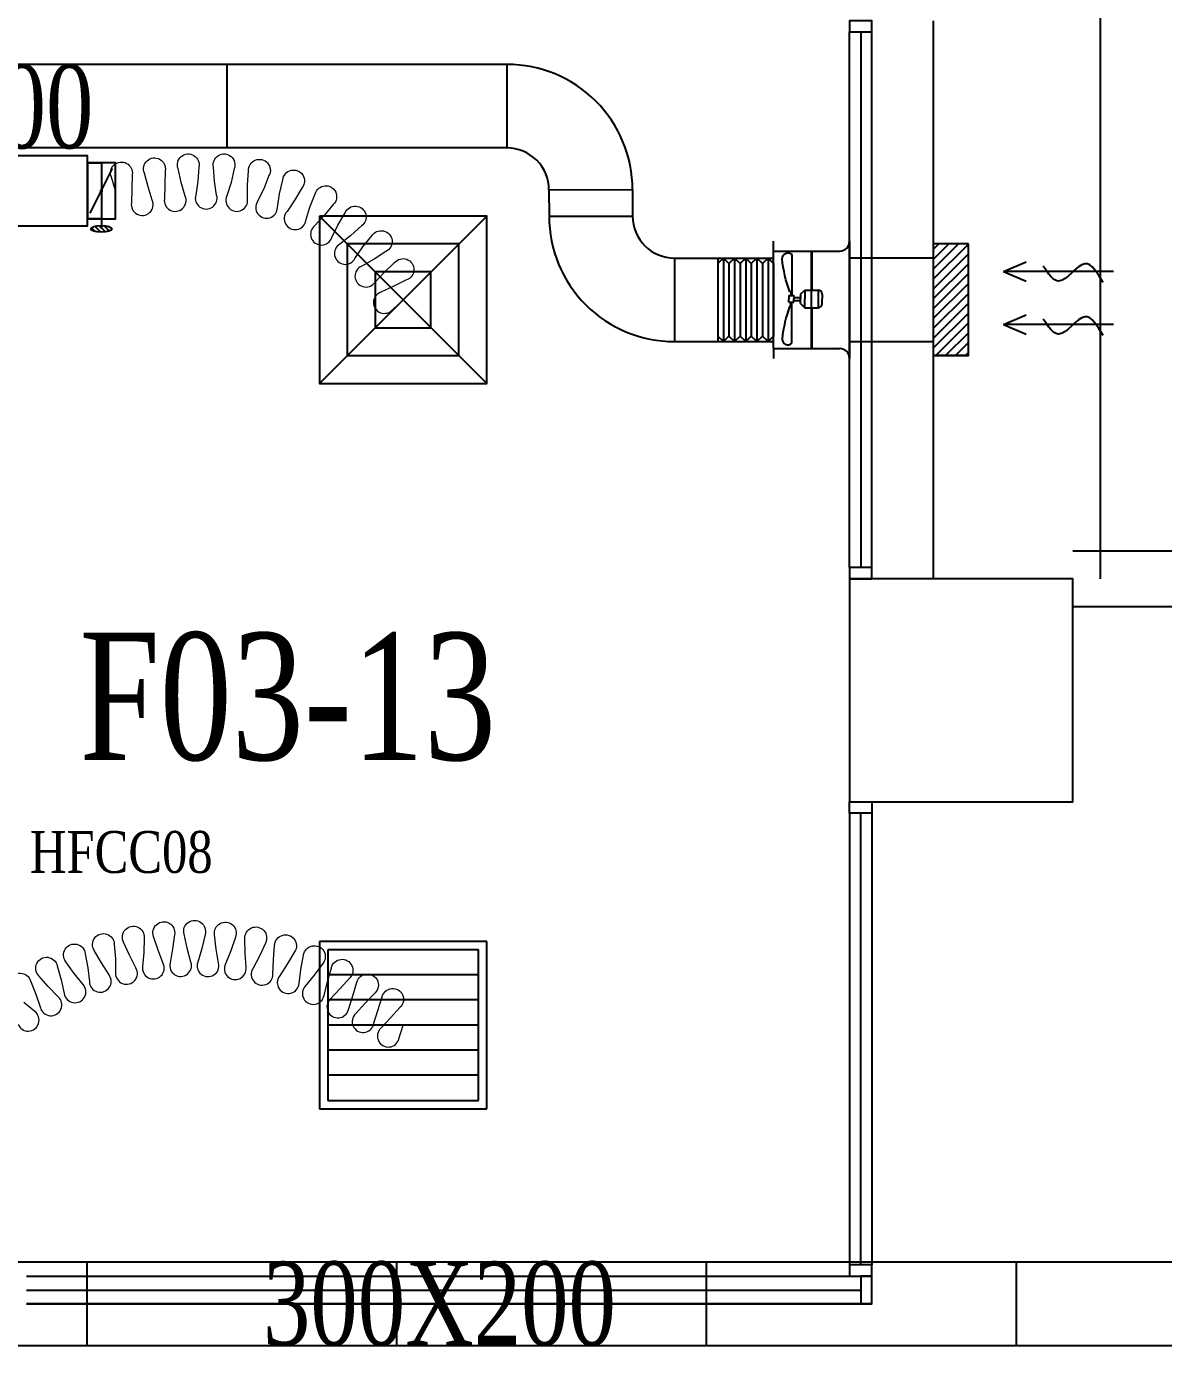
# Model space of a CAD drawing. Header units: metres. Extents: x 352651 to 1421851, y -87441 to -24441.
# Drawn here: x 572127 to 576203, y -58928 to -54195 of the extents above; entities that cross this region are included whole.
import ezdxf
from ezdxf.enums import TextEntityAlignment as Align

# ---------------------------------------------------------------- set-up
doc = ezdxf.new("R2010")
doc.units = ezdxf.units.M
doc.header["$LTSCALE"] = 300
doc.header["$MEASUREMENT"] = 0
for name, color, linetype in [('bat noi mem', 4, 'CONTINUOUS'), ('CUA', 8, 'CONTINUOUS'), ('CUAGIO', 2, 'CONTINUOUS'), ('dien', 2, 'CONTINUOUS'), ('KT', 1, 'CONTINUOUS'), ('THAY', 9, 'CONTINUOUS'), ('TUONG', 7, 'CONTINUOUS'), ('vach', 6, 'CONTINUOUS')]:
    doc.layers.add(name, color=color, linetype=linetype)
doc.layers.add('noi mem', color=5, linetype='BATTING', lineweight=0)
doc.styles.add('PHU', font='vntimeh.shx', dxfattribs={"width": 0.8})
doc.styles.add('ROMANS', font='romans.shx', dxfattribs={"width": 0.75, "bigfont": 'romancvn.shx'})
doc.styles.add('VNCC-RMD', font='vntimeh.shx', dxfattribs={"width": 0.75, "height": 300, "bigfont": 'vns.shx'})
doc.linetypes.add('BATTING', pattern='A,0.0001,-0.1,[134,ltypeshp.shx,S=0.1,R=0,X=-0.1,Y=0],-0.2,[134,ltypeshp.shx,S=0.1,R=180,X=0.1,Y=0],-0.1', length=0.4001)

# ---------------------------------------------------------------- blocks, each defined once
blk = doc.blocks.new('cot1')
at = {"layer": 'vach'}
blk.add_lwpolyline([(-400, -400), (400, -400), (400, 400), (-400, 400)], close=True, dxfattribs=at)
blk = doc.blocks.new('SAD')
at = {"layer": 'CUAGIO', "color": 8}
for p, q in [((-300, -300), (300, 300)), ((300, -300), (-300, 300))]:
    blk.add_line(p, q, dxfattribs=at)
at = {"layer": 'CUAGIO'}
blk.add_lwpolyline([(300, -300), (300, 300), (-300, 300), (-300, -300)], close=True, dxfattribs=at)
at = {"layer": 'CUAGIO', "color": 8}
for points in [[(199.9999999999418, -200), (200.0000000000582, 200), (-199.9999999999418, 200), (-200.0000000000582, -200)], [(100, -100.0000000000582), (100, 100.0000000000582), (-99.99999999994179, 100), (-100, -100)]]:
    blk.add_lwpolyline(points, close=True, dxfattribs=at)
blk = doc.blocks.new('SAG')
at = {"layer": 'CUAGIO'}
for p, q in [((-300, 299.9999999999127), (-300, -300.0000000000873)), ((300, 299.9999999999127), (-300, 299.9999999999127)), ((300, -300.0000000000873), (300, 299.9999999999127)), ((-300, -300.0000000000873), (300, -300.0000000000873))]:
    blk.add_line(p, q, dxfattribs=at)
at = {"layer": 'CUAGIO', "color": 8}
for p, q in [((-270.0000000001164, 270.0000000000291), (-270, -270.0000000000291)), ((269.9999999998836, 270.0000000000291), (-270.0000000001164, 270.0000000000291)), ((-180, -270.0000000000873), (-180, 269.9999999999709)), ((-90, -270.0000000000291), (-90, 270.0000000000291)), ((0, -270.0000000000291), (0, 270.0000000000291)), ((90, -270.0000000000291), (90, 270.0000000000291)), ((180, -270.0000000000873), (180, 269.9999999999709)), ((270, -270.0000000000873), (269.9999999998836, 270.0000000000291)), ((-270, -270.0000000000291), (270, -270.0000000000873))]:
    blk.add_line(p, q, dxfattribs=at)
blk = doc.blocks.new('1-van gio D200')
at = {"layer": 'CUAGIO'}
h = blk.add_hatch(dxfattribs=at)
h.set_pattern_fill('ANSI31', color=256, scale=100, style=0)
h.set_pattern_definition([(45, (0, 0), (-8.838834764831843, 8.838834764831844), [])])
edge = h.paths.add_edge_path()
edge.add_ellipse((486127.0204109848, -58493.9960654896), major_axis=(-38.06036519847839, -4.770209899391093e-12), ratio=0.3104818934509086, start_angle=0, end_angle=360, ccw=False)
for p, q in [((486127.0204109848, -58257.37774940726), (486127.0204109848, -58493.9960654896)), ((486166.9698535922, -58437.27663462202), (486087.0709683775, -58277.4788641925))]:
    blk.add_line(p, q, dxfattribs=at)
at = {"layer": 'CUAGIO', "const_width": 3}
for points in [[(486127.0204109848, -58457.37774940726), (486177.0204109848, -58457.37774940726), (486177.0204109849, -58257.37774940726), (486077.0204109848, -58257.37774940726), (486077.0204109848, -58457.37774940726), (486127.0204109848, -58457.37774940725)], [(486127.0204109848, -58257.37774940726), (486127.0204109848, -58493.9960654896)], [(486166.9698535922, -58437.27663462202), (486087.0709683775, -58277.4788641925)]]:
    blk.add_lwpolyline(points, dxfattribs=at)
at = {"layer": 'CUAGIO'}
blk.add_lwpolyline([(486177.0204109848, -58457.37774940726), (486077.0204109848, -58457.37774940726), (486077.0204109848, -58257.37774940726), (486177.0204109848, -58257.37774940726)], close=True, dxfattribs=at)
at = {"layer": 'CUAGIO', "const_width": 5.348007953027263}
blk.add_lwpolyline([(486130.6944149613, -58357.37774940723, -1), (486123.3464070083, -58357.37774940723, -1)], format="xyb", close=True, dxfattribs=at)
at = {"layer": 'CUAGIO', "extrusion": (0, 0, -1)}
blk.add_ellipse((486127.0204109848, -58493.9960654896), major_axis=(-38.06036519847839, -4.770209899391093e-12), ratio=0.3104818934509086, start_param=-1.570796326794472, end_param=4.712388980385114, dxfattribs=at)
blk = doc.blocks.new('Quat thong gio 2')
at = {"layer": 'CUAGIO', "color": 2}
for p, q in [((604438.7720176036, -54339.28156404558), (604438.7720176036, -54304.28156404558)), ((604710.7720176036, -54304.28156404558), (604710.7720176036, -54724.28156404558)), ((604710.7720176036, -54304.28156404558), (604710.7720176036, -54304.28156404558)), ((604438.7720176036, -54689.28156404558), (604438.7720176036, -54339.28156404558)), ((604438.7720176036, -54339.28156404558), (604675.7720176036, -54339.28156404558)), ((604503.8269369811, -54351.78925897693), (604503.8269369811, -54498.76265503416)), ((604573.5220176035, -54339.28156404558), (604573.5220176035, -54478.45678111427)), ((604576.0220176034, -54339.28156404558), (604576.0220176033, -54478.45678111459)), ((604493.0868067299, -54498.76265503416), (604493.0868067299, -54510.97543203521)), ((604493.0868067299, -54498.76265503416), (604511.6287594459, -54498.76265503416)), ((604493.0868067299, -54523.18820903627), (604493.0868067299, -54510.97543203521)), ((604503.8269369812, -54485.67322691099), (604497.0617093586, -54485.67322691099)), ((604500.1022811139, -54485.67322691099), (604500.1022811139, -54498.76265503416)), ((604511.6287594459, -54498.76265503416), (604511.6287594459, -54510.97543203521)), ((604511.6287594459, -54505.59516108902), (604534.7478590588, -54505.59516108901)), ((604511.6287594459, -54523.18820903627), (604511.6287594459, -54510.97543203521)), ((604511.6287594459, -54516.3557029814), (604534.7478590588, -54516.35570298143)), ((604534.7478590588, -54494.39757463905), (604551.1669483831, -54479.12762491669)), ((604534.7478590588, -54494.39757463905), (604534.7478590588, -54510.97543203522)), ((604534.7478590588, -54527.55328943139), (604534.7478590588, -54510.97543203522)), ((604551.1669483831, -54479.12762491669), (604551.1669483831, -54510.97543203522)), ((604551.1669483831, -54479.12762491669), (604597.9042914223, -54479.12762491668)), ((604551.1669483831, -54542.82323915375), (604551.1669483831, -54510.97543203522)), ((604574.7720176035, -54542.82323915374), (604574.7720176035, -54479.12762491669)), ((604597.9042914223, -54479.12762491668), (604597.9042914223, -54542.82323915375)), ((604612.9042914223, -54494.12762491662), (604612.9042914225, -54510.97543203521)), ((604612.9042914225, -54527.82323915375), (604612.9042914225, -54510.97543203521)), ((604493.0868067299, -54523.18820903627), (604511.6287594459, -54523.18820903627)), ((604503.8269369812, -54536.27763715944), (604497.0617093586, -54536.27763715944)), ((604500.1022811139, -54536.27763715944), (604500.1022811139, -54523.18820903627)), ((604503.8269369811, -54670.1616050935), (604503.8269369811, -54523.18820903627)), ((604534.7478590588, -54527.55328943139), (604551.1669483831, -54542.82323915375)), ((604551.1669483831, -54542.82323915375), (604597.9042914225, -54542.82323915375)), ((604573.5220176035, -54543.49408295607), (604573.5220176035, -54689.28156404558)), ((604576.0220176035, -54543.49408295622), (604576.0220176036, -54689.28156404558)), ((604438.7720176036, -54689.28156404558), (604675.7720176036, -54689.28156404558)), ((604438.7720176036, -54689.28156404558), (604438.7720176036, -54724.28156404558)), ((604710.7720176036, -54724.28156404558), (604710.7720176036, -54724.28156404558))]:
    blk.add_line(p, q, dxfattribs=at)
at = {"layer": 'CUAGIO', "color": 2, "const_width": 1}
for points in [[(604438.7720176036, -54304.28156404558), (604438.7720176036, -54339.28156404558)], [(604438.7720176036, -54724.28156404558), (604438.7720176036, -54689.28156404558)]]:
    blk.add_lwpolyline(points, dxfattribs=at)
for points in [[(604710.7720176036, -54304.28156404558), (604710.7720176036, -54304.28156404558, -0.4142135623730951), (604675.7720176036, -54339.28156404558), (604438.7720176036, -54339.28156404558)], [(604710.7720176036, -54724.28156404558), (604710.7720176036, -54724.28156404558, 0.4142135623730951), (604675.7720176036, -54689.28156404558), (604438.7720176036, -54689.3222777136)]]:
    blk.add_lwpolyline(points, format="xyb", dxfattribs=at)
at = {"layer": 'CUAGIO', "color": 2}
for points in [[(604497.0617093586, -54485.67322691099, -0.06707774021461135), (604469.3764164239, -54366.96991743303, -0.6738363415175306), (604503.8269369812, -54351.78925897693)], [(604497.0617093586, -54536.27763715944, 0.06707774021461135), (604469.3764164239, -54654.98094663738, 0.6738363415175306), (604503.8269369812, -54670.1616050935)]]:
    blk.add_lwpolyline(points, format="xyb", dxfattribs=at)
for centre, radius, start, end in [((604675.7720176036, -54304.28156404558), 35, 270, 0), ((604574.7720176035, -54477.62762491669), 1.5, 213.5573097604305, 326.4426902322479), ((604597.9042914223, -54494.12762491668), 15, 2.484394872784782e-10, 90), ((604574.7720176035, -54544.32323915374), 1.5, 33.55730976775214, 146.4426902395695), ((604597.9042914225, -54527.82323915375), 15, 270, 0), ((604675.7720176036, -54724.28156404558), 35, 0, 90)]:
    blk.add_arc(centre, radius, start, end, dxfattribs=at)

msp = doc.modelspace()

# ---------------------------------------------------------------- hatches: boundary and pattern name
at = {"layer": 'dien'}
h = msp.add_hatch(dxfattribs=at)
h.set_pattern_fill('ANSI31', color=256, scale=200, style=0)
h.set_pattern_definition([(45, (-184409.999224135, -63694.00089966346), (-17.67766952966369, 17.67766952966369), [])])
h.paths.add_polyline_path([(575503.1926514285, -54975.49630554815), (575377.2420448596, -54975.49630554815), (575377.2420448596, -55375.49630554885), (575503.1926514285, -55375.49630554885)])

# ---------------------------------------------------------------- linework, layer by layer
at = {"layer": 'bat noi mem'}
for p, q in [((574625.2420448596, -55025.88304029176), (574605.2420448596, -55045.88304029176)), ((574605.2420448596, -55025.88372427473), (574605.2420448596, -55325.47692284655)), ((574625.2420448596, -55025.88304029176), (574625.2420448596, -55325.47692284655)), ((574645.2420448596, -55045.88304029176), (574625.2420448596, -55025.88304029176)), ((574665.2420448596, -55025.88304029176), (574645.2420448596, -55045.88304029176)), ((574665.2420448596, -55025.88304029176), (574665.2420448596, -55325.47692284655)), ((574685.2420448596, -55045.88304029176), (574665.2420448596, -55025.88304029176)), ((574705.2420448596, -55025.88304029176), (574685.2420448596, -55045.88304029176)), ((574705.2420448596, -55025.88304029176), (574705.2420448596, -55325.47692284655)), ((574725.2420448596, -55045.88304029176), (574705.2420448596, -55025.88304029176)), ((574745.2420448596, -55025.88304029176), (574725.2420448596, -55045.88304029176)), ((574745.2420448596, -55025.88304029176), (574745.2420448596, -55325.47692284655)), ((574765.2420448596, -55045.88304029176), (574745.2420448596, -55025.88304029176)), ((574785.2420448596, -55025.88304029176), (574765.2420448596, -55045.88304029176)), ((574785.2420448596, -55025.88304029176), (574785.2420448596, -55325.47692284655)), ((574805.2420448596, -55045.88304029176), (574785.2420448596, -55025.88304029176)), ((574645.2420448596, -55045.88304029176), (574645.2420448596, -55305.47692284655)), ((574685.2420448596, -55045.88304029176), (574685.2420448596, -55305.47692284655)), ((574725.2420448596, -55045.88304029176), (574725.2420448596, -55305.47692284655)), ((574765.2420448596, -55045.88304029176), (574765.2420448596, -55305.47692284655)), ((574805.2420448596, -55045.88304029176), (574805.2420448596, -55305.47692284655)), ((574625.2420448596, -55325.47692284655), (574605.2420448596, -55305.47692284655)), ((574645.2420448596, -55305.47692284655), (574625.2420448596, -55325.47692284655)), ((574665.2420448596, -55325.47692284655), (574645.2420448596, -55305.47692284655)), ((574685.2420448596, -55305.47692284655), (574665.2420448596, -55325.47692284655)), ((574705.2420448596, -55325.47692284655), (574685.2420448596, -55305.47692284655)), ((574725.2420448596, -55305.47692284655), (574705.2420448596, -55325.47692284655)), ((574745.2420448596, -55325.47692284655), (574725.2420448596, -55305.47692284655)), ((574765.2420448596, -55305.47692284655), (574745.2420448596, -55325.47692284655)), ((574785.2420448596, -55325.47692284655), (574765.2420448596, -55305.47692284655)), ((574805.2420448596, -55305.47692284655), (574785.2420448596, -55325.47692284655))]:
    msp.add_line(p, q, dxfattribs=at)
at = {"layer": 'CUA', "linetype": 'Continuous'}
for p, q in [((575077.2420448596, -56135.49630567722), (575077.2420448596, -54215.49630541971)), ((575077.2420448597, -56135.49630567722), (575077.2420448597, -54215.49630541971)), ((575117.2420448596, -54215.49630541971), (575117.2420448596, -56135.49630567722)), ((575117.2420448597, -54215.49630541971), (575117.2420448597, -56135.49630567722)), ((575157.2420448596, -56135.49630567722), (575157.2420448596, -54215.49630541971)), ((575157.2420448597, -56135.49630567722), (575157.2420448597, -54215.49630541971)), ((575077.2420448596, -57015.49630567711), (575077.2420448596, -58635.49630619382)), ((575117.2420448596, -58635.49630619382), (575117.2420448596, -57015.49630567711)), ((575157.2420448596, -57015.49630567711), (575157.2420448596, -58635.49630619382)), ((572127.2420448887, -58675.49630567542), (575157.2420448593, -58675.49630567915)), ((572127.2420448887, -58725.4963056774), (575117.2420448887, -58725.49630568415)), ((575157.2420448891, -58775.4963056717), (572127.2420448887, -58775.49630566669)), ((572127.2420448887, -58775.49630567705), (575157.24204483, -58775.49630568089))]:
    msp.add_line(p, q, dxfattribs=at)
for points in [[(575077.2420448597, -54215.49630541971), (575157.2420448597, -54215.49630541971), (575157.2420448597, -54175.49630541971), (575077.2420448597, -54175.49630541971)], [(575077.2420448596, -56175.49630567722), (575157.2420448596, -56175.49630567722), (575157.2420448596, -56135.49630567722), (575077.2420448596, -56135.49630567722)], [(575077.2420448597, -56175.49630567722), (575157.2420448597, -56175.49630567722), (575157.2420448597, -56135.49630567722), (575077.2420448597, -56135.49630567722)], [(575077.2420448596, -56975.49630567711), (575157.2420448596, -56975.49630567711), (575157.2420448596, -57015.49630567711), (575077.2420448596, -57015.49630567711)], [(575077.2420448596, -58675.49630619382), (575157.2420448596, -58675.49630619382), (575157.2420448596, -58635.49630619382), (575077.2420448596, -58635.49630619382)], [(575157.2420448887, -58675.49630568415), (575117.2420448887, -58675.49630568415), (575117.2420448887, -58775.49630568415), (575157.2420448887, -58775.49630568415)]]:
    msp.add_lwpolyline(points, close=True, dxfattribs=at)
at = {"layer": 'CUAGIO'}
for p, q in [((573850.0000459127, -54331.73190546613), (568964.9691683928, -54331.49630541974)), ((572844.9691683928, -54331.49630541974), (572844.9691683928, -54631.49630541974)), ((573849.9948099942, -54631.32578811232), (568964.9691683928, -54631.49630541972)), ((575377.2420448596, -54975.49630554815), (575377.2420448596, -55375.49630554885)), ((575503.1926514284, -54975.49630554815), (575377.2420448596, -54975.49630554815)), ((575503.1926514284, -55375.49630554885), (575503.1926514284, -54975.49630554815)), ((575077.2420448598, -55025.49630554816), (575377.2420448591, -55025.49630554792)), ((575077.2420448598, -55325.49630554908), (575377.2420448596, -55325.49630554885)), ((575503.1926514284, -55375.49630554885), (575377.2420448596, -55375.49630554885)), ((576341.2283286628, -58625.79470767148), (568965.1052352224, -58625.79470767148)), ((572345.1052352224, -58922.78436408238), (572345.1052352224, -58622.78436408238)), ((573455.1052352224, -58922.78436408238), (573455.1052352224, -58622.78436408238)), ((574565.1052352224, -58922.78436408238), (574565.1052352224, -58622.78436408238)), ((575675.1052352224, -58922.78436408238), (575675.1052352224, -58622.78436408238)), ((576341.2283286526, -58925.79470767148), (568965.1052351301, -58925.79470767148))]:
    msp.add_line(p, q, dxfattribs=at)
at = {"layer": 'CUAGIO', "ltscale": 1.5}
for p, q in [((573850.0000459127, -54631.32578802093), (573849.9843523332, -54331.73190574004)), ((574000.0000459127, -54781.32578802093), (574299.5884021155, -54780.03907489266)), ((574000.0000459127, -54781.32578802093), (574000.406163358, -54875.88304029177)), ((574299.5939284675, -54781.32578802093), (574300.0000459128, -54875.88304029177)), ((574000.406163358, -54875.88304029177), (574300.0000459128, -54875.88304029177)), ((574450.0000459128, -55025.88304029177), (574805.2420448596, -55025.88304029175)), ((574450.0000459128, -55025.88304029177), (574450.0000459129, -55325.47692284656)), ((574450.0000459128, -55325.47692284655), (574805.2420448596, -55325.47692284654))]:
    msp.add_line(p, q, dxfattribs=at)
at = {"layer": 'CUAGIO', "color": 6, "ltscale": 100}
for p, q in [((575628.8176872693, -55074.00000012911), (575710.2621517398, -55039.24975882512)), ((576023.8176872693, -55074.00000012911), (575628.8176872693, -55074.00000012911)), ((575628.8176872693, -55074.00000012911), (575710.2621517398, -55108.7502414331)), ((575628.8176872693, -55264.00000012911), (575710.2621517398, -55229.24975882512)), ((576023.8176872693, -55264.00000012911), (575628.8176872693, -55264.00000012911)), ((575628.8176872693, -55264.00000012911), (575710.2621517398, -55298.7502414331))]:
    msp.add_line(p, q, dxfattribs=at)
at = {"layer": 'CUAGIO'}
for points in [[(571835.9568896837, -54910.00493502826), (572345.9568896837, -54910.00493502826), (572345.9568896837, -54660.00493502826), (571835.9568896837, -54660.00493502826)], [(572345.9568896837, -54685.00493502826), (572395.9568896837, -54685.00493502826), (572395.9568896837, -54885.00493502826), (572345.9568896837, -54885.00493502826)]]:
    msp.add_lwpolyline(points, close=True, dxfattribs=at)
at = {"layer": 'CUAGIO', "ltscale": 1.5}
for centre, radius, start, end in [((573850.0000459127, -54781.32578802093), 449.5938825548001, 0, 90.00199997354375), ((573850.0000459127, -54781.32578802093), 150, 0, 90.00199997354375), ((574450.0000459128, -54875.88304029177), 449.5938825548001, 180, 270.0000000000018), ((574450.0000459128, -54875.88304029177), 150, 180, 270.0000000000018)]:
    msp.add_arc(centre, radius, start, end, dxfattribs=at)
at = {"layer": 'CUAGIO', "color": 9, "ltscale": 100}
for points in [[(575985.8176872693, -55114.00000012911), (575920.3176872693, -55046.50000012911), (575827.8176872693, -55108.50000012911), (575771.8176872693, -55054.50000012911)], [(575985.8176872693, -55304.00000012911), (575920.3176872693, -55236.50000012911), (575827.8176872693, -55298.50000012911), (575771.8176872693, -55244.50000012911)]]:
    msp.add_spline(points, degree=3, dxfattribs=at)
at = {"layer": 'dien'}
msp.add_lwpolyline([(575503.1926514285, -54975.49630554815), (575377.2420448596, -54975.49630554815), (575377.2420448596, -55375.49630554885), (575503.1926514285, -55375.49630554885)], close=True, dxfattribs=at)
at = {"layer": 'noi mem', "linetype": 'ByBlock', "ltscale": 1.5}
for points in [[(572445.9568896836, -54785.00493502838), (572432.0548730148, -54736.3612131749, -1.333333333335221), (572506.4665662281, -54726.98571782125), (572505.065210031, -54777.55758691886), (572503.6638538338, -54828.12945601648, 1.333333333331795), (572578.0755470471, -54818.75396066281), (572564.1735303783, -54770.11023880933), (572550.2715137094, -54721.46651695585, -1.333333333333927), (572624.6832069227, -54712.0910216022), (572623.2818507256, -54762.66289069982), (572621.8314296886, -54813.20675707165, 1.333333333331173), (572696.2515669699, -54803.89852592671), (572682.3966942506, -54755.26899641622), (572670.872940273, -54705.43404898558, -1.333333333330975), (572745.6578641669, -54699.75820911772), (572741.7872809535, -54750.76151760589), (572734.0673898055, -54800.19729631798, 1.33333333333652), (572809.0673898001, -54800.19818541738), (572801.3486707428, -54750.76222368583), (572797.4792967843, -54699.75882344312, -1.333333333334462), (572872.2640860867, -54705.43643640886), (572860.7391505598, -54755.27111060516), (572845.6456228999, -54802.97518128042, 1.333333333335244), (572919.7861494144, -54814.29694475415), (572919.6179878828, -54764.26231017062), (572923.4916634102, -54713.25923644895, -1.333333333335187), (572996.562571278, -54730.16019569334), (572977.6473855639, -54777.6842384565), (572955.5261003554, -54822.56342825458, 1.333333333332524), (573027.1081702881, -54844.94661980891), (573034.4944198237, -54795.45989174971), (573046.0223767965, -54745.6259163997, -1.33333333333088), (573115.704931203, -54773.36292437436), (573089.832950288, -54817.48728833217), (573061.1908325759, -54858.51315857501, 1.333333333331003), (573128.5740916844, -54891.4448513938), (573143.3454911056, -54843.64005356604), (573162.2635581588, -54796.11715771444, -1.333333333334752), (573226.9609336163, -54834.05460107733), (573194.7250324155, -54873.7681449248), (573160.2184367779, -54910.00055850324, 1.333333333335563), (573221.8587495681, -54952.72609933223), (573243.67680171, -54907.69871281088), (573269.5514578294, -54863.57591754757, -1.333333333330549), (573327.7810677852, -54910.8444326966), (573289.9199549914, -54945.23709222092), (573250.3396247051, -54975.84575750769, 1.333333333332566), (573304.824459398, -55027.38606007272), (573333.1891880177, -54986.16791956958), (573365.427496984, -54946.45633025179, -1.33333333333364), (573415.85496835, -55001.97272541248), (573373.2362583955, -55030.25636826424), (573329.4892049895, -55054.53986583978, 1.333333333335361), (573375.5700026958, -55113.71384730755), (573409.8314097846, -55077.24949594209), (573446.7239167367, -55042.46281509742, -1.333333333340259), (573489.2772240422, -55104.22215477452), (573443.6324664673, -55126.30633954108), (573397.998015705, -55148.14608878071, 1.333333333338873), (573440.3092439997, -55210.07152749697), (573477.2420448592, -55175.49630567711)], [(572080.3057670813, -57658.90047811193, -1.333333333330608), (572142.3834056176, -57616.81286955818), (572161.1768949791, -57664.87517378513), (572177.1936280893, -57713.26041530346, 1.333333333329898), (572241.306101836, -57674.34267243365), (572205.7724601656, -57637.80464230139), (572171.8067270083, -57598.95223824342, -1.333333333331291), (572237.7923174902, -57563.30252788325), (572251.6709340464, -57613.0072996107), (572262.7544067269, -57662.754902263, 1.333333333333567), (572330.4466706847, -57630.46314789336), (572298.7565414724, -57590.5456949834), (572268.858522266, -57548.48278046804, -1.333333333331968), (572338.0867114962, -57519.63043540018), (572346.9105128469, -57570.47648598147), (572352.9489670013, -57621.0848292436, 1.333333333333691), (572423.5384590543, -57595.74467116004), (572396.0113837128, -57552.85029554441), (572370.4825494684, -57508.00100399913, -1.333333333333102), (572442.2552881195, -57486.23695137764), (572445.935301136, -57537.71158429707), (572446.867849156, -57588.67036853006, 1.333333333332961), (572519.6427935378, -57570.53731941462), (572496.5563361149, -57525.09853840135), (572475.6541019947, -57477.91509915855, -1.333333333334763), (572549.2476832577, -57463.45879268369), (572547.746801226, -57515.0429732347), (572543.5640399405, -57565.83836519441, 1.333333333334666), (572617.7906242902, -57555.09526621167), (572599.3775727046, -57507.57025313842), (572583.3127024254, -57458.52843146643, -1.333333333332448), (572657.9850593695, -57451.52563856503), (572651.3184161491, -57502.69922743825), (572642.0625216388, -57552.81904141562, 1.333333333334003), (572716.9922962594, -57549.57421856835), (572703.4383150272, -57500.44218289843), (572692.3727956642, -57450.03648271263, -1.333333333332743), (572767.3709837287, -57450.55781471992), (572755.6058011532, -57500.80481272936), (572741.3701034765, -57549.74367507787, 1.333333333333959), (572816.2475281846, -57554.02984692233), (572807.6892863071, -57503.7862022269), (572801.7346949279, -57452.5248798532, -1.333333333331904), (572876.3024840956, -57460.56508001667), (572859.557394154, -57509.37883107972), (572840.4854362705, -57556.64327605481, 1.333333333330848), (572914.5554987434, -57568.41722378945), (572911.079291631, -57517.5685923386), (572910.2956702295, -57465.96853160714, -1.333333333333575), (572983.6811703288, -57481.44652809204), (572962.1250189624, -57528.33482800009), (572938.4091093454, -57573.44827352749, 1.333333333334814), (573010.9249381444, -57592.5912767815), (573012.5658174728, -57541.65038111463), (573016.9610675466, -57490.23188145953, -1.333333333333782), (573088.4243097939, -57512.99160482144), (573062.2744543701, -57557.4816642877), (573034.1537279002, -57599.98921748844, 1.333333333335182), (573104.3841234075, -57626.30825141611), (573111.1255436806, -57575.78874440135), (573120.6553465588, -57525.07027452009, -1.333333333329901), (573189.4757448932, -57554.88223140141), (573158.9958625238, -57596.52544334217), (573126.7538692174, -57635.99848735879, 1.33333333333084), (573193.9906765486, -57669.22816896893), (573205.7646619327, -57619.63945448182), (573220.2638456194, -57570.14179452754, -1.333333333332743), (573285.7882049502, -57606.63231842489), (573251.3432575886, -57645.02218009678), (573216.4529952136, -57682.61105509851, 1.333333333333089), (573281.398500753, -57720.12213759714), (573296.5230150427, -57671.11700521285), (573311.6475293323, -57622.11187282858, -1.333333333331057), (573376.593034872, -57659.62295532713), (573341.7027724969, -57697.21183032892), (573306.8125101217, -57734.80070533064, 1.333333333334835), (573371.7580156612, -57772.31178782926), (573386.8825299509, -57723.30665544498), (573402.0070442406, -57674.30152306071, -1.333333333333663), (573466.9525497803, -57711.81260555926), (573432.0622874051, -57749.40148056104), (573397.17202503, -57786.99035556277, 1.333333333335077), (573462.1175305694, -57824.50143806139), (573477.2420448592, -57775.49630567711)], [(572097.1293669866, -57772.09210559505, 1.333333333331828), (572157.0155845423, -57726.94079391025), (572117.9967271556, -57694.15061085866)]]:
    msp.add_lwpolyline(points, format="xyb", dxfattribs=at)
at = {"layer": 'THAY'}
for p, q in [((575977.2420448596, -56175.49630567717), (575977.2420448596, -34075.49630567705)), ((575377.2420448596, -54175.49630541977), (575377.2420448596, -56175.49630567722))]:
    msp.add_line(p, q, dxfattribs=at)
at = {"layer": 'TUONG'}
for p, q in [((575877.2420448597, -56075.49630567717), (576877.2420448597, -56075.49630567717)), ((575877.2420448597, -56275.49630567717), (576877.2420448597, -56275.49630567717))]:
    msp.add_line(p, q, dxfattribs=at)

# ---------------------------------------------------------------- block references
at = {"layer": 'CUAGIO', "xscale": -1}
msp.add_blockref('1-van gio D200', (1058522.977300668, 3572.372814378876), dxfattribs=at)
at = {"layer": 'CUAGIO'}
for name, p, rotation in [('SAD', (573477.2420448592, -55175.49630567711), 180), ('SAG', (573477.2420448592, -57775.49630567711), 90)]:
    msp.add_blockref(name, p, dxfattribs=dict(at, rotation=rotation))
at = {"layer": 'CUAGIO', "color": 2}
msp.add_blockref('Quat thong gio 2', (-29633.52997274406, -661.3984175235673), dxfattribs=at)
at = {"layer": 'vach'}
msp.add_blockref('cot1', (575477.2420448596, -56575.49630567717), dxfattribs=at)

# ---------------------------------------------------------------- texts
at = {"layer": 'CUAGIO', "color": 3, "style": 'VNCC-RMD', "width": 0.75}
for p in [(571734.9691683929, -54632.37757755064), (573607.5037921534, -58923.723580378)]:
    msp.add_text('300X200', height=300, dxfattribs=at).set_placement(p, align=Align.CENTER)
at = {"layer": 'CUAGIO', "color": 2, "insert": (572140, -57080), "char_height": 150, "width": 679.9198074555025, "attachment_point": 1, "style": 'PHU'}
msp.add_mtext('hfcc08', dxfattribs=at)
at = {"layer": 'KT', "ltscale": 1.5, "insert": (572317.6311512594, -56368.79351435601), "char_height": 456.0961021316471, "width": 2517.297257626313, "attachment_point": 1, "style": 'ROMANS'}
msp.add_mtext('{\\fTimes New Roman|b0|i0|c0|p18;F03-13}', dxfattribs=at)

doc.saveas('drawing.dxf')
